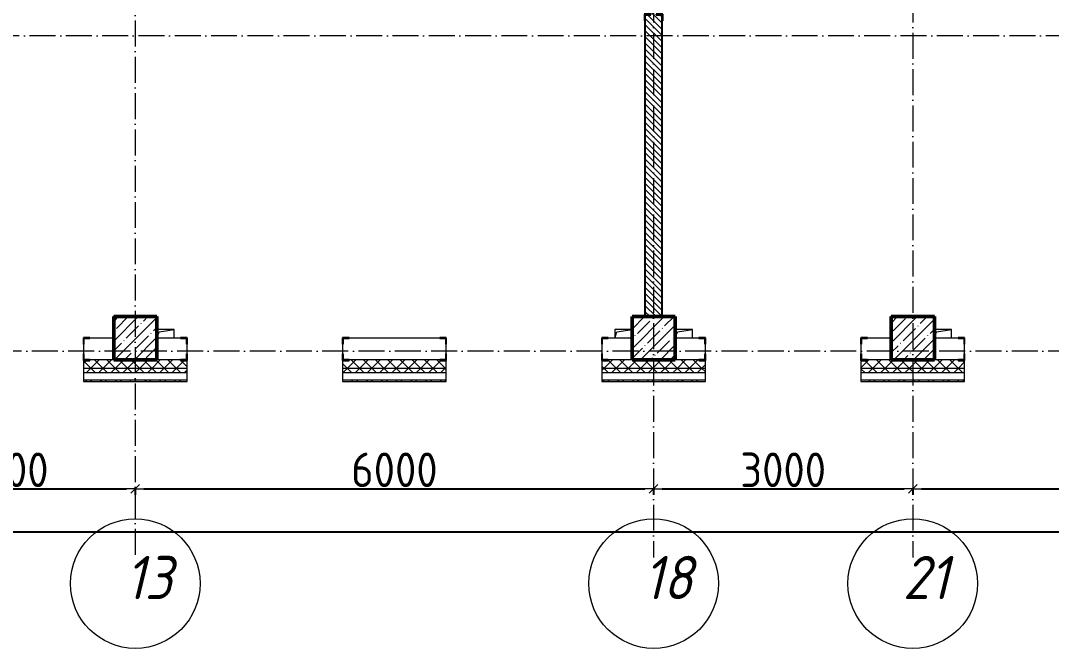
# Model space of a CAD drawing. Header units: millimetres. Extents: x -401725 to 250493, y 305116 to 802890.
# Drawn here: x 4031 to 15963, y 510858 to 518123 of the extents above; entities that cross this region are included whole.
import ezdxf

# ---------------------------------------------------------------- set-up
doc = ezdxf.new("R2010")
doc.units = ezdxf.units.MM
doc.linetypes.add('50_200_ШТРИХ_1Т_ш5_п1_п1_', pattern=[700, 500, -100, 0, -100])
for name, color, linetype, lineweight in [('A-____-____-DIMS', 7, 'Continuous', 9), ('A-GENM-____-MCUT', 7, 'Continuous', 25), ('A-GENM-____-OTLN', 7, 'Continuous', 9), ('A-GENM-____-OTLN-1', 7, 'Continuous', 25), ('A-WALL-____-MCUT', 7, 'Continuous', 13), ('A-WALL-____-MCUT-1', 7, 'Continuous', 9), ('A-WALL-____-PATT-1', 7, 'Continuous', 9), ('A-WALL-FNSH-MCUT-1', 7, 'Continuous', 9), ('S-COLS-____-MCUT', 7, 'Continuous', 50), ('S-COLS-____-OTLN', 7, 'Continuous', 9), ('S-GRID-____-IDEN', 7, 'Continuous', 9), ('S-GRID-____-OTLN-1', 7, '50_200_ШТРИХ_1Т_ш5_п1_п1_', 9)]:
    doc.layers.add(name, color=color, linetype=linetype, lineweight=lineweight)
doc.styles.add('ISOCPEUR_I_9', font='isocpeui.ttf', dxfattribs={"width": 0.9, "height": 250})
doc.styles.add('СПДС', font='isocpeur.ttf', dxfattribs={"width": 0.9})
doc.dimstyles.new('Размера А3', dxfattribs={"dimtxt": 200, "dimasz": 100, "dimexe": 70, "dimexo": 100, "dimgap": 20, "dimtad": 1, "dimdec": 0, "dimrnd": 10, "dimzin": 0, "dimdsep": 46, "dimtxsty": 'СПДС', "dimblk": 'ARROWHEAD_6', "dimcen": 1, "dimclrd": 256, "dimclre": 256, "dimclrt": 256, "dimazin": 0, "dimtfac": 1, "dimtdec": 0, "dimtmove": 2, "dimatfit": 3, "dimfxl": 1, "dimtolj": 1, "dimtzin": 0, "dimarcsym": 0})
pattern_1 = [(45, (-15591.66, 459015.94), (-70.71068, 70.71068), []), (135, (-15591.66, 459015.94), (-70.71068, -70.71068), [])]

# ---------------------------------------------------------------- blocks, each defined once
blk = doc.blocks.new('BSC_Колонна _Прямоугольная - 500х500-25642906-АР1_План отверстий 2 этажа в осях 1-64_Ю-ЯЯ')
at = {"layer": 'S-COLS-____-OTLN'}
h = blk.add_hatch(dxfattribs=at)
h.set_pattern_fill('FP_20', color=256, style=0, pattern_type=2)
h.set_pattern_definition([(45, (-26950, -55431.04), (-114.04925, 114.04925), []), (45, (-26835.95, -55431.04), (-114.04925, 114.04925), [201.613, -40.323, 3.353, -36.97])])
h.paths.add_polyline_path([(-250, -250), (250, -250), (250, 250), (-250, 250), (-250, 179)], flags=0)
at = {"layer": 'S-COLS-____-MCUT'}
for p, q in [((250, 250), (-250, 250)), ((-250, 250), (-250, -250)), ((250, -250), (250, 250)), ((-250, -250), (250, -250))]:
    blk.add_line(p, q, dxfattribs=at)
blk = doc.blocks.new('BSC_Колонна _Прямоугольная - 500х500-V47-АР1_План отверстий 2 этажа в осях 1-64_Ю-ЯЯ')
at = {"layer": 'S-COLS-____-OTLN'}
h = blk.add_hatch(dxfattribs=at)
h.set_pattern_fill('FP_57', color=256, style=0, pattern_type=2)
h.set_pattern_definition([(45, (-29950, -55431.04), (-114.04925, 114.04925), []), (45, (-29835.95, -55431.04), (-114.04925, 114.04925), [201.613, -40.323, 3.353, -36.97])])
h.paths.add_polyline_path([(-250, -250), (250, -250), (250, 250), (-250, 250)], flags=0)
at = {"layer": 'S-COLS-____-MCUT'}
for p, q in [((250, 250), (-250, 250)), ((-250, 250), (-250, -250)), ((250, -250), (250, 250)), ((-250, -250), (250, -250))]:
    blk.add_line(p, q, dxfattribs=at)
blk = doc.blocks.new('BSC_Колонна _Прямоугольная - 500х500-V49-АР1_План отверстий 2 этажа в осях 1-64_Ю-ЯЯ')
at = {"layer": 'S-COLS-____-OTLN'}
h = blk.add_hatch(dxfattribs=at)
h.set_pattern_fill('FP_59', color=256, style=0, pattern_type=2)
h.set_pattern_definition([(45, (-20950, -55431.04), (-114.04925, 114.04925), []), (45, (-20835.95, -55431.04), (-114.04925, 114.04925), [201.613, -40.323, 3.353, -36.97])])
h.paths.add_polyline_path([(-250, -250), (250, -250), (250, 250), (-250, 250)], flags=0)
at = {"layer": 'S-COLS-____-MCUT'}
for p, q in [((250, 250), (-250, 250)), ((-250, 250), (-250, -250)), ((250, -250), (250, 250)), ((-250, -250), (250, -250))]:
    blk.add_line(p, q, dxfattribs=at)
blk = doc.blocks.new('Фахверк_СКБ_Уголок - 250_2700-27497298-АР1_План отверстий 2 этажа в осях 1-64_Ю-ЯЯ')
at = {"layer": 'A-GENM-____-MCUT'}
for p, q in [((200, 181), (125, 181)), ((125, 181), (125, 106)), ((131, 106), (131, 175)), ((131, 175), (200, 175)), ((200, 175), (200, 181)), ((125, 106), (131, 106)), ((131, -6), (125, -6)), ((125, -6), (125, -81)), ((125, -81), (200, -81)), ((131, -75), (131, -6)), ((200, -75), (131, -75)), ((200, -81), (200, -75))]:
    blk.add_line(p, q, dxfattribs=at)
blk = doc.blocks.new('Фахверк_СКБ_Уголок - 200_3550-28267367-АР1_План отверстий 2 этажа в осях 1-64_Ю-ЯЯ')
at = {"layer": 'A-GENM-____-MCUT'}
for p, q in [((200, 156), (125, 156)), ((125, 156), (125, 81)), ((131, 81), (131, 150)), ((131, 150), (200, 150)), ((200, 150), (200, 156)), ((125, 81), (131, 81)), ((131, 19), (125, 19)), ((125, 19), (125, -56)), ((131, -50), (131, 19)), ((125, -56), (200, -56)), ((200, -50), (131, -50)), ((200, -56), (200, -50))]:
    blk.add_line(p, q, dxfattribs=at)
blk = doc.blocks.new('AR_Отверстие прямоугольное _в плите_ - AR_Отверстие прямоугольное _в плите_-V167-АР1_План отверстий 2 этажа в осях 1-64_Ю-ЯЯ')
at = {"layer": 'A-GENM-____-OTLN'}
for p, q in [((100, 50), (-100, 50)), ((-100, -50), (-75, 25)), ((-75, 25), (100, 50)), ((100, -50), (100, 50))]:
    blk.add_line(p, q, dxfattribs=at)
blk = doc.blocks.new('AR_Отверстие прямоугольное _в плите_ - AR_Отверстие прямоугольное _в плите_-V175-АР1_План отверстий 2 этажа в осях 1-64_Ю-ЯЯ')
at = {"layer": 'A-GENM-____-OTLN'}
for p, q in [((100, 50), (-100, 50)), ((-100, 50), (-100, -50)), ((-100, -50), (-75, 25)), ((-75, 25), (100, 50))]:
    blk.add_line(p, q, dxfattribs=at)
blk = doc.blocks.new('Ось сетки - Круг_Ø6_00__ISO-2_5_0_9K_-25732049-АР1_План отверстий 2 этажа в осях 1-64_Ю-ЯЯ')
at = {"layer": 'S-GRID-____-IDEN'}
blk.add_circle((0, 0), 3, dxfattribs=at)
blk = doc.blocks.new('ARROWHEAD_6')
at = {"color": 0, "linetype": 'Continuous'}
for p, q in [((0, 0), (-1, 0)), ((-0.5, -0.5), (0.5, 0.5))]:
    blk.add_line(p, q, dxfattribs=at)
blk = doc.blocks.new('*D4598')
at = {"layer": 'A-____-____-DIMS', "lineweight": -2, "transparency": 16777216}
for p, q in [((2358, 512710), (2358, 512634)), ((2458, 512704), (5258, 512704)), ((5358, 512710), (5358, 512634))]:
    blk.add_line(p, q, dxfattribs=at)
at = {"layer": 'Defpoints', "color": 0, "lineweight": 30, "transparency": 16777216}
for p in [(2358, 512810), (5358, 512810), (5358, 512704)]:
    blk.add_point(p, dxfattribs=at)
at = {"layer": 'A-____-____-DIMS', "lineweight": -2, "transparency": 16777216, "xscale": 100, "yscale": 100, "zscale": 100, "rotation": 180}
blk.add_blockref('ARROWHEAD_6', (2358, 512704), dxfattribs=at)
at = {"layer": 'A-____-____-DIMS', "lineweight": -2, "transparency": 16777216, "xscale": 100, "yscale": 100, "zscale": 100}
blk.add_blockref('ARROWHEAD_6', (5358, 512704), dxfattribs=at)
at = {"layer": 'A-____-____-DIMS', "transparency": 16777216, "insert": (3858, 512924), "char_height": 400, "width": 2.49, "attachment_point": 5, "style": 'СПДС'}
blk.add_mtext('\\A1;3000', dxfattribs=at)
blk = doc.blocks.new('*D4599')
at = {"layer": 'A-____-____-DIMS', "lineweight": -2, "transparency": 16777216}
for p, q in [((5358, 512710), (5358, 512634)), ((5458, 512704), (11258, 512704)), ((11358, 512710), (11358, 512634))]:
    blk.add_line(p, q, dxfattribs=at)
at = {"layer": 'Defpoints', "color": 0, "lineweight": 30, "transparency": 16777216}
for p in [(5358, 512810), (11358, 512810), (11358, 512704)]:
    blk.add_point(p, dxfattribs=at)
at = {"layer": 'A-____-____-DIMS', "lineweight": -2, "transparency": 16777216, "xscale": 100, "yscale": 100, "zscale": 100, "rotation": 180}
blk.add_blockref('ARROWHEAD_6', (5358, 512704), dxfattribs=at)
at = {"layer": 'A-____-____-DIMS', "lineweight": -2, "transparency": 16777216, "xscale": 100, "yscale": 100, "zscale": 100}
blk.add_blockref('ARROWHEAD_6', (11358, 512704), dxfattribs=at)
at = {"layer": 'A-____-____-DIMS', "transparency": 16777216, "insert": (8358, 512924), "char_height": 400, "width": 2.49, "attachment_point": 5, "style": 'СПДС'}
blk.add_mtext('\\A1;6000', dxfattribs=at)
blk = doc.blocks.new('*D4600')
at = {"layer": 'A-____-____-DIMS', "lineweight": -2, "transparency": 16777216}
for p, q in [((11358, 512710), (11358, 512634)), ((11458, 512704), (14258, 512704)), ((14358, 512710), (14358, 512634))]:
    blk.add_line(p, q, dxfattribs=at)
at = {"layer": 'Defpoints', "color": 0, "lineweight": 30, "transparency": 16777216}
for p in [(11358, 512810), (14358, 512810), (14358, 512704)]:
    blk.add_point(p, dxfattribs=at)
at = {"layer": 'A-____-____-DIMS', "lineweight": -2, "transparency": 16777216, "xscale": 100, "yscale": 100, "zscale": 100, "rotation": 180}
blk.add_blockref('ARROWHEAD_6', (11358, 512704), dxfattribs=at)
at = {"layer": 'A-____-____-DIMS', "lineweight": -2, "transparency": 16777216, "xscale": 100, "yscale": 100, "zscale": 100}
blk.add_blockref('ARROWHEAD_6', (14358, 512704), dxfattribs=at)
at = {"layer": 'A-____-____-DIMS', "transparency": 16777216, "insert": (12858, 512924), "char_height": 400, "width": 2.49, "attachment_point": 5, "style": 'СПДС'}
blk.add_mtext('\\A1;3000', dxfattribs=at)
blk = doc.blocks.new('*D4601')
at = {"layer": 'A-____-____-DIMS', "lineweight": -2, "transparency": 16777216}
for p, q in [((14358, 512710), (14358, 512634)), ((14458, 512704), (20258, 512704)), ((20358, 512710), (20358, 512634))]:
    blk.add_line(p, q, dxfattribs=at)
at = {"layer": 'Defpoints', "color": 0, "lineweight": 30, "transparency": 16777216}
for p in [(14358, 512810), (20358, 512810), (20358, 512704)]:
    blk.add_point(p, dxfattribs=at)
at = {"layer": 'A-____-____-DIMS', "lineweight": -2, "transparency": 16777216, "xscale": 100, "yscale": 100, "zscale": 100, "rotation": 180}
blk.add_blockref('ARROWHEAD_6', (14358, 512704), dxfattribs=at)
at = {"layer": 'A-____-____-DIMS', "lineweight": -2, "transparency": 16777216, "xscale": 100, "yscale": 100, "zscale": 100}
blk.add_blockref('ARROWHEAD_6', (20358, 512704), dxfattribs=at)
at = {"layer": 'A-____-____-DIMS', "transparency": 16777216, "insert": (17358, 512924), "char_height": 400, "width": 2.49, "attachment_point": 5, "style": 'СПДС'}
blk.add_mtext('\\A1;6000', dxfattribs=at)
blk = doc.blocks.new('*D4590')
at = {"layer": 'A-____-____-DIMS', "lineweight": -2, "transparency": 16777216}
for p, q in [((-17942, 512214), (-17942, 512138)), ((-17842, 512208), (55358, 512208)), ((55458, 512214), (55458, 512138))]:
    blk.add_line(p, q, dxfattribs=at)
at = {"layer": 'Defpoints', "color": 0, "lineweight": 30, "transparency": 16777216}
for p in [(-17942, 512314), (55458, 512314), (55458, 512208)]:
    blk.add_point(p, dxfattribs=at)
at = {"layer": 'A-____-____-DIMS', "lineweight": -2, "transparency": 16777216, "xscale": 100, "yscale": 100, "zscale": 100, "rotation": 180}
blk.add_blockref('ARROWHEAD_6', (-17942, 512208), dxfattribs=at)
at = {"layer": 'A-____-____-DIMS', "lineweight": -2, "transparency": 16777216, "xscale": 100, "yscale": 100, "zscale": 100}
blk.add_blockref('ARROWHEAD_6', (55458, 512208), dxfattribs=at)
at = {"layer": 'A-____-____-DIMS', "transparency": 16777216, "insert": (18758, 512428), "char_height": 400, "width": 3.19, "attachment_point": 5, "style": 'СПДС'}
blk.add_mtext('\\A1;73400', dxfattribs=at)
blk = doc.blocks.new('2этаж')
at = {"layer": 'S-GRID-____-OTLN-1', "color": 251, "ltscale": 0.6, "true_color": 0x636466}
for p, q in [((11358.3, 549908.8), (11358.3, 511907.5)), ((14358.3, 549908.8), (14358.3, 511907.5)), ((5358.3, 549630.9), (5358.3, 511907.5)), ((59888.4, 517947), (-20260.4, 517947)), ((88482.7, 514297), (-20260.4, 514297))]:
    blk.add_line(p, q, dxfattribs=at)
at = {"layer": 'S-GRID-____-IDEN', "xscale": 250, "yscale": 250, "zscale": 99.99999999999993, "rotation": 180}
for p in [(5358.3, 511607.5), (11358.3, 511607.5), (14358.3, 511607.5)]:
    blk.add_blockref('Ось сетки - Круг_Ø6_00__ISO-2_5_0_9K_-25732049-АР1_План отверстий 2 этажа в осях 1-64_Ю-ЯЯ', p, dxfattribs=at)
at = {"layer": 'S-GRID-____-IDEN', "char_height": 500, "width": 346.329, "attachment_point": 1, "style": 'ISOCPEUR_I_9'}
for s, insert in [('13', (5243.2, 511927.3)), ('18', (11243.2, 511927.3)), ('21', (14243.2, 511927.3))]:
    blk.add_mtext(s, dxfattribs=dict(at, insert=insert))
at = {"layer": 'A-____-____-DIMS'}
for base, p1, p2, picture, middle in [((5358.3, 512704.4), (2358.3, 512810.5), (5358.3, 512810.5), '*D4598', (3858.3, 512924.4)), ((11358.3, 512704.4), (5358.3, 512810.5), (11358.3, 512810.5), '*D4599', (8358.3, 512924.4)), ((14358.3, 512704.4), (11358.3, 512810.5), (14358.3, 512810.5), '*D4600', (12858.3, 512924.4)), ((20358.3, 512704.4), (14358.3, 512810.5), (20358.3, 512810.5), '*D4601', (17358.3, 512924.4)), ((55458.3, 512207.6), (-17941.7, 512313.7), (55458.3, 512313.7), '*D4590', (18758.3, 512427.6))]:
    dim = blk.add_linear_dim(base=base, p1=p1, p2=p2, dimstyle='Размера А3', override={"dimtxt": 400}, dxfattribs=at)
    dim.commit()
    dim.dimension.update_dxf_attribs({"geometry": picture, "text_midpoint": middle})

msp = doc.modelspace()

# ---------------------------------------------------------------- hatches: boundary and pattern name
at = {"layer": 'A-WALL-____-PATT-1'}
h = msp.add_hatch(dxfattribs=at)
h.set_pattern_fill('FP_6', color=256, style=0, pattern_type=2)
h.set_pattern_definition([(135, (-15591.663, 459015.94), (-35.35534, -35.35534), [])])
h.paths.add_polyline_path([(11258.3366, 514696.983), (11458.3366, 514696.983), (11458.3366, 518190.983), (11389.3366, 518190.983), (11389.3366, 518196.983), (11458.3366, 518196.983), (11458.3366, 521696.983), (11258.3366, 521696.983), (11258.3366, 518196.983), (11327.3366, 518196.983), (11327.3366, 518190.983), (11258.3366, 518190.983), (11258.3366, 516240.5328)], flags=0)
h = msp.add_hatch(dxfattribs=at)
h.set_pattern_fill('FP_1', color=256, style=0, pattern_type=2)
h.set_pattern_definition(pattern_1)
h.paths.add_polyline_path([(58628.1836, 514096.983), (58708.3366, 514096.983), (58708.3366, 514196.983), (52358.3366, 514196.983), (52358.3366, 514096.983), (55093.1822, 514096.983)], flags=0)
h.paths.add_polyline_path([(49408.3366, 514096.983), (51358.3366, 514096.983), (51358.3366, 514196.983), (49483.3366, 514196.983), (49483.3366, 514190.983), (49408.3366, 514190.983)], flags=0)
h.paths.add_polyline_path([(48408.3366, 514096.983), (48408.3366, 514190.983), (48333.3366, 514190.983), (48333.3366, 514196.983), (47383.3366, 514196.983), (47383.3366, 514190.983), (47308.3366, 514190.983), (47308.3366, 514096.983), (48023.1796, 514096.983)], flags=0)
h.paths.add_polyline_path([(44488.1782, 514096.983), (45508.3366, 514096.983), (45508.3366, 514190.983), (45433.3366, 514190.983), (45433.3366, 514196.983), (44383.3366, 514196.983), (44383.3366, 514190.983), (44308.3366, 514190.983), (44308.3366, 514096.983), (44383.3366, 514096.983)], flags=0)
h.paths.add_polyline_path([(42508.3366, 514096.983), (42508.3366, 514190.983), (42433.3366, 514190.983), (42433.3366, 514196.983), (41383.3366, 514196.983), (41383.3366, 514190.983), (41308.3366, 514190.983), (41308.3366, 514096.983), (41836.9272, 514096.983)], flags=0)
h.paths.add_polyline_path([(38743.8011, 514096.983), (39508.3366, 514096.983), (39508.3366, 514190.983), (39433.3366, 514190.983), (39433.3366, 514196.983), (38383.3366, 514196.983), (38383.3366, 514190.983), (38308.3366, 514190.983), (38308.3366, 514096.983), (38658.3366, 514096.983)], flags=0)
h.paths.add_polyline_path([(36433.3366, 514096.983), (36508.3366, 514096.983), (36508.3366, 514190.983), (36433.3366, 514190.983), (36433.3366, 514196.983), (35383.3366, 514196.983), (35383.3366, 514190.983), (35308.3366, 514190.983), (35308.3366, 514096.983), (35650.6749, 514096.983)], flags=0)
h.paths.add_polyline_path([(32308.3366, 514096.983), (33508.3366, 514096.983), (33508.3366, 514190.983), (33433.3366, 514190.983), (33433.3366, 514196.983), (32383.3366, 514196.983), (32383.3366, 514190.983), (32308.3366, 514190.983)], flags=0)
h.paths.add_polyline_path([(26883.3366, 514096.983), (26958.3366, 514096.983), (26958.3366, 514190.983), (26883.3366, 514190.983), (26883.3366, 514196.983), (25833.3366, 514196.983), (25833.3366, 514190.983), (25758.3366, 514190.983), (25758.3366, 514096.983), (26813.1715, 514096.983)], flags=0)
h.paths.add_polyline_path([(28833.3366, 514096.983), (30508.3366, 514096.983), (30508.3366, 514190.983), (30433.3366, 514190.983), (30433.3366, 514196.983), (28833.3366, 514196.983), (28833.3366, 514190.983), (28758.3366, 514190.983), (28758.3366, 514096.983)], flags=0)
h.paths.add_polyline_path([(23883.3366, 514096.983), (23958.3366, 514096.983), (23958.3366, 514190.983), (23883.3366, 514190.983), (23883.3366, 514196.983), (22833.3366, 514196.983), (22833.3366, 514190.983), (22758.3366, 514190.983), (22758.3366, 514096.983), (23608.3366, 514096.983)], flags=0)
h.paths.add_polyline_path([(20958.3366, 514096.983), (20958.3366, 514190.983), (20883.3366, 514190.983), (20883.3366, 514196.983), (19833.3366, 514196.983), (19833.3366, 514190.983), (19758.3366, 514190.983), (19758.3366, 514096.983), (20626.9192, 514096.983)], flags=0)
h.paths.add_polyline_path([(16758.3366, 514096.983), (17958.3366, 514096.983), (17958.3366, 514190.983), (17883.3366, 514190.983), (17883.3366, 514196.983), (16833.3366, 514196.983), (16833.3366, 514190.983), (16758.3366, 514190.983)], flags=0)
h.paths.add_polyline_path([(14958.3366, 514096.983), (14958.3366, 514190.983), (14883.3366, 514190.983), (14883.3366, 514196.983), (13833.3366, 514196.983), (13833.3366, 514190.983), (13758.3366, 514190.983), (13758.3366, 514096.983), (14883.3366, 514096.983)], flags=0)
h.paths.add_polyline_path([(11108.3366, 514096.983), (11958.3366, 514096.983), (11958.3366, 514190.983), (11883.3366, 514190.983), (11883.3366, 514196.983), (10833.3366, 514196.983), (10833.3366, 514190.983), (10758.3366, 514190.983), (10758.3366, 514096.983), (10905.6655, 514096.983)], flags=0)
h.paths.add_polyline_path([(8958.3366, 514096.983), (8958.3366, 514190.983), (8883.3366, 514190.983), (8883.3366, 514196.983), (7833.3366, 514196.983), (7833.3366, 514190.983), (7758.3366, 514190.983), (7758.3366, 514096.983), (8254.4145, 514096.983)], flags=0)
h.paths.add_polyline_path([(5958.3366, 514096.983), (5958.3366, 514190.983), (5883.3366, 514190.983), (5883.3366, 514196.983), (4833.3366, 514196.983), (4833.3366, 514190.983), (4758.3366, 514190.983), (4758.3366, 514096.983), (5883.3366, 514096.983)], flags=0)
h.paths.add_polyline_path([(2958.3366, 514096.983), (2958.3366, 514190.983), (2883.3366, 514190.983), (2883.3366, 514196.983), (1833.3366, 514196.983), (1833.3366, 514190.983), (1758.3366, 514190.983), (1758.3366, 514096.983), (2951.9125, 514096.983)], flags=0)
h.paths.add_polyline_path([(758.3366, 514096.983), (758.3366, 514190.983), (683.3366, 514190.983), (683.3366, 514196.983), (-9041.6634, 514196.983), (-9041.6634, 514096.983), (300.6615, 514096.983)], flags=0)
h.paths.add_polyline_path([(-10041.6634, 514096.983), (-10041.6634, 514196.983), (-18041.6634, 514196.983), (-18041.6634, 514096.983), (-12071.8431, 514096.983)], flags=0)
h = msp.add_hatch(dxfattribs=at)
h.set_pattern_fill('FP_1', color=256, style=0, pattern_type=2)
h.set_pattern_definition(pattern_1)
h.paths.add_polyline_path([(58708.3366, 514046.983), (58708.3366, 514096.983), (52358.3366, 514096.983), (52358.3366, 514046.983), (58628.1836, 514046.983)], flags=0)
h.paths.add_polyline_path([(51358.3366, 514046.983), (51358.3366, 514096.983), (49408.3366, 514096.983), (49408.3366, 514046.983), (49790.6802, 514046.983)], flags=0)
h.paths.add_polyline_path([(48408.3366, 514046.983), (48408.3366, 514096.983), (47308.3366, 514096.983), (47308.3366, 514046.983), (48023.1796, 514046.983)], flags=0)
h.paths.add_polyline_path([(45508.3366, 514046.983), (45508.3366, 514096.983), (44308.3366, 514096.983), (44308.3366, 514046.983), (44488.1782, 514046.983)], flags=0)
h.paths.add_polyline_path([(42508.3366, 514046.983), (42508.3366, 514096.983), (41308.3366, 514096.983), (41308.3366, 514046.983), (41836.9272, 514046.983)], flags=0)
h.paths.add_polyline_path([(39508.3366, 514046.983), (39508.3366, 514096.983), (38308.3366, 514096.983), (38308.3366, 514046.983), (39185.6762, 514046.983)], flags=0)
h.paths.add_polyline_path([(35308.3366, 514046.983), (36508.3366, 514046.983), (36508.3366, 514096.983), (35308.3366, 514096.983)], flags=0)
h.paths.add_polyline_path([(32999.4239, 514046.983), (33508.3366, 514046.983), (33508.3366, 514096.983), (32308.3366, 514096.983), (32308.3366, 514046.983)], flags=0)
h.paths.add_polyline_path([(28758.3366, 514046.983), (30508.3366, 514046.983), (30508.3366, 514096.983), (28758.3366, 514096.983)], flags=0)
h.paths.add_polyline_path([(25758.3366, 514046.983), (26958.3366, 514046.983), (26958.3366, 514096.983), (25758.3366, 514096.983)], flags=0)
h.paths.add_polyline_path([(23958.3366, 514046.983), (23958.3366, 514096.983), (22758.3366, 514096.983), (22758.3366, 514046.983), (23278.1702, 514046.983)], flags=0)
h.paths.add_polyline_path([(17958.3366, 514046.983), (17958.3366, 514096.983), (16758.3366, 514096.983), (16758.3366, 514046.983)], flags=0)
h.paths.add_polyline_path([(19758.3366, 514046.983), (20958.3366, 514046.983), (20958.3366, 514096.983), (19758.3366, 514096.983)], flags=0)
h.paths.add_polyline_path([(14958.3366, 514046.983), (14958.3366, 514096.983), (13758.3366, 514096.983), (13758.3366, 514046.983), (14440.6669, 514046.983)], flags=0)
h.paths.add_polyline_path([(11958.3366, 514046.983), (11958.3366, 514096.983), (10758.3366, 514096.983), (10758.3366, 514046.983), (11789.4159, 514046.983)], flags=0)
h.paths.add_polyline_path([(7758.3366, 514046.983), (8958.3366, 514046.983), (8958.3366, 514096.983), (7758.3366, 514096.983)], flags=0)
h.paths.add_polyline_path([(5958.3366, 514046.983), (5958.3366, 514096.983), (4758.3366, 514096.983), (4758.3366, 514046.983), (5603.1635, 514046.983)], flags=0)
h.paths.add_polyline_path([(2951.9125, 514046.983), (2958.3366, 514046.983), (2958.3366, 514096.983), (1758.3366, 514096.983), (1758.3366, 514046.983), (2068.1622, 514046.983)], flags=0)
h.paths.add_polyline_path([(758.3366, 514046.983), (758.3366, 514096.983), (-9041.6634, 514096.983), (-9041.6634, 514046.983), (300.6615, 514046.983)], flags=0)
h.paths.add_polyline_path([(-10041.6634, 514046.983), (-10041.6634, 514096.983), (-18141.6634, 514096.983), (-18141.6634, 514046.983), (-12071.8431, 514046.983)], flags=0)
h = msp.add_hatch(dxfattribs=at)
h.set_pattern_fill('FP_3', color=256, style=0, pattern_type=2)
h.set_pattern_definition([(45, (-15591.66, 459015.94), (-85.53659, 85.53659), []), (45, (-15534.64, 459015.94), (-85.53659, 85.53659), [])])
h.paths.add_polyline_path([(29623.3366, 513946.983), (29623.3366, 513966.983), (28758.3366, 513966.983), (28758.3366, 513946.983), (29464.4225, 513946.983)], flags=0)
h.paths.add_polyline_path([(26813.1715, 513946.983), (26958.3366, 513946.983), (26958.3366, 513966.983), (25758.3366, 513966.983), (25758.3366, 513946.983)], flags=0)
h.paths.add_polyline_path([(23278.1702, 513946.983), (23958.3366, 513946.983), (23958.3366, 513966.983), (22758.3366, 513966.983), (22758.3366, 513946.983)], flags=0)
h.paths.add_polyline_path([(20958.3366, 513946.983), (20958.3366, 513966.983), (19758.3366, 513966.983), (19758.3366, 513946.983), (20626.9192, 513946.983)], flags=0)
h.paths.add_polyline_path([(17958.3366, 513946.983), (17958.3366, 513966.983), (16758.3366, 513966.983), (16758.3366, 513946.983)], flags=0)
h.paths.add_polyline_path([(14958.3366, 513946.983), (14958.3366, 513966.983), (13758.3366, 513966.983), (13758.3366, 513946.983), (14440.6669, 513946.983)], flags=0)
h.paths.add_polyline_path([(11789.4159, 513946.983), (11958.3366, 513946.983), (11958.3366, 513966.983), (10758.3366, 513966.983), (10758.3366, 513946.983), (10905.6655, 513946.983)], flags=0)
h.paths.add_polyline_path([(8958.3366, 513946.983), (8958.3366, 513966.983), (7758.3366, 513966.983), (7758.3366, 513946.983), (8254.4145, 513946.983)], flags=0)
h.paths.add_polyline_path([(5603.1635, 513946.983), (5958.3366, 513946.983), (5958.3366, 513966.983), (4758.3366, 513966.983), (4758.3366, 513946.983)], flags=0)
h.paths.add_polyline_path([(1758.3366, 513946.983), (2958.3366, 513946.983), (2958.3366, 513966.983), (1758.3366, 513966.983)], flags=0)
h.paths.add_polyline_path([(758.3366, 513946.983), (758.3366, 513966.983), (-9041.6634, 513966.983), (-9041.6634, 513946.983), (300.6615, 513946.983)], flags=0)
h.paths.add_polyline_path([(-10041.6634, 513946.983), (-10041.6634, 513966.983), (-18271.6634, 513966.983), (-18271.6634, 513946.983), (-12071.8431, 513946.983)], flags=0)

# ---------------------------------------------------------------- linework, layer by layer
for points in [[(11258.3366, 521346.983), (11258.3366, 514696.983)], [(11458.3366, 514696.983), (11458.3366, 521296.983)], [(5108.3366, 514446.983), (5108.3366, 514696.983), (5608.3366, 514696.983), (5608.3366, 514446.983)], [(14108.3366, 514446.983), (14108.3366, 514696.983), (14608.3366, 514696.983), (14608.3366, 514446.983)]]:
    msp.add_lwpolyline(points)
at = {"layer": 'A-WALL-____-MCUT'}
for p, q in [((11258.3366, 518121.983), (11258.3366, 514696.983)), ((11458.3366, 514696.983), (11458.3366, 518121.983)), ((5108.3366, 514446.983), (4833.3366, 514446.983)), ((5883.3366, 514446.983), (5608.3366, 514446.983)), ((8883.3366, 514446.983), (7833.3366, 514446.983)), ((11108.3366, 514446.983), (10833.3366, 514446.983)), ((11883.3366, 514446.983), (11608.3366, 514446.983)), ((14108.3366, 514446.983), (13833.3366, 514446.983)), ((14883.3366, 514446.983), (14608.3366, 514446.983)), ((4758.3366, 514377.983), (4758.3366, 514265.983)), ((5958.3366, 514265.983), (5958.3366, 514377.983)), ((7758.3366, 514377.983), (7758.3366, 514265.983)), ((8958.3366, 514265.983), (8958.3366, 514377.983)), ((10758.3366, 514377.983), (10758.3366, 514265.983)), ((11958.3366, 514265.983), (11958.3366, 514377.983)), ((13758.3366, 514377.983), (13758.3366, 514265.983)), ((14958.3366, 514265.983), (14958.3366, 514377.983)), ((4758.3366, 514190.983), (4758.3366, 513966.983)), ((5958.3366, 513966.983), (5958.3366, 514190.983)), ((7758.3366, 514190.983), (7758.3366, 513966.983)), ((8958.3366, 513966.983), (8958.3366, 514190.983)), ((10758.3366, 514190.983), (10758.3366, 513966.983)), ((11958.3366, 513966.983), (11958.3366, 514190.983)), ((13758.3366, 514190.983), (13758.3366, 513966.983)), ((14958.3366, 513966.983), (14958.3366, 514190.983)), ((4758.3366, 513966.983), (5958.3366, 513966.983)), ((7758.3366, 513966.983), (8958.3366, 513966.983)), ((10758.3366, 513966.983), (11958.3366, 513966.983)), ((13758.3366, 513966.983), (14958.3366, 513966.983))]:
    msp.add_line(p, q, dxfattribs=at)
at = {"layer": 'A-WALL-____-MCUT-1'}
for p, q in [((5108.3366, 514196.983), (4833.3366, 514196.983)), ((5883.3366, 514196.983), (5608.3366, 514196.983)), ((8883.3366, 514196.983), (7833.3366, 514196.983)), ((11108.3366, 514196.983), (10833.3366, 514196.983)), ((11883.3366, 514196.983), (11608.3366, 514196.983)), ((14108.3366, 514196.983), (13833.3366, 514196.983)), ((14883.3366, 514196.983), (14608.3366, 514196.983)), ((5958.3366, 514096.983), (4758.3366, 514096.983)), ((5958.3366, 514046.983), (4758.3366, 514046.983)), ((8958.3366, 514096.983), (7758.3366, 514096.983)), ((8958.3366, 514046.983), (7758.3366, 514046.983)), ((11958.3366, 514096.983), (10758.3366, 514096.983)), ((11958.3366, 514046.983), (10758.3366, 514046.983)), ((14958.3366, 514096.983), (13758.3366, 514096.983)), ((14958.3366, 514046.983), (13758.3366, 514046.983))]:
    msp.add_line(p, q, dxfattribs=at)
at = {"layer": 'A-WALL-FNSH-MCUT-1'}
for p, q in [((4758.3366, 513966.983), (4758.3366, 513946.983)), ((4758.3366, 513946.983), (5958.3366, 513946.983)), ((5958.3366, 513946.983), (5958.3366, 513966.983)), ((7758.3366, 513966.983), (7758.3366, 513966.983)), ((7758.3366, 513966.983), (7758.3366, 513946.983)), ((7758.3366, 513946.983), (8958.3366, 513946.983)), ((8958.3366, 513946.983), (8958.3366, 513966.983)), ((10758.3366, 513966.983), (10758.3366, 513966.983)), ((10758.3366, 513966.983), (10758.3366, 513946.983)), ((10758.3366, 513946.983), (11958.3366, 513946.983)), ((11958.3366, 513946.983), (11958.3366, 513966.983)), ((13758.3366, 513966.983), (13758.3366, 513946.983)), ((13758.3366, 513946.983), (14958.3366, 513946.983)), ((14958.3366, 513946.983), (14958.3366, 513966.983))]:
    msp.add_line(p, q, dxfattribs=at)

# ---------------------------------------------------------------- block references
at = {"color": 18, "true_color": 0x000000}
msp.add_blockref('2этаж', (0, 0), dxfattribs=at)
at = {"layer": 'A-GENM-____-OTLN'}
for name, p in [('AR_Отверстие прямоугольное _в плите_ - AR_Отверстие прямоугольное _в плите_-V167-АР1_План отверстий 2 этажа в осях 1-64_Ю-ЯЯ', (5708.3366, 514496.983)), ('AR_Отверстие прямоугольное _в плите_ - AR_Отверстие прямоугольное _в плите_-V175-АР1_План отверстий 2 этажа в осях 1-64_Ю-ЯЯ', (11008.3366, 514496.983)), ('AR_Отверстие прямоугольное _в плите_ - AR_Отверстие прямоугольное _в плите_-V167-АР1_План отверстий 2 этажа в осях 1-64_Ю-ЯЯ', (11708.3366, 514496.983)), ('AR_Отверстие прямоугольное _в плите_ - AR_Отверстие прямоугольное _в плите_-V167-АР1_План отверстий 2 этажа в осях 1-64_Ю-ЯЯ', (14708.3366, 514496.983))]:
    msp.add_blockref(name, p, dxfattribs=at)
at = {"layer": 'A-GENM-____-OTLN-1'}
for name, p, rotation in [('Фахверк_СКБ_Уголок - 200_3550-28267367-АР1_План отверстий 2 этажа в осях 1-64_Ю-ЯЯ', (11308.3366, 518321.983), 269.9999999999999), ('Фахверк_СКБ_Уголок - 250_2700-27497298-АР1_План отверстий 2 этажа в осях 1-64_Ю-ЯЯ', (6083.3366, 514371.983), 180), ('Фахверк_СКБ_Уголок - 250_2700-27497298-АР1_План отверстий 2 этажа в осях 1-64_Ю-ЯЯ', (9083.3366, 514371.983), 180), ('Фахверк_СКБ_Уголок - 250_2700-27497298-АР1_План отверстий 2 этажа в осях 1-64_Ю-ЯЯ', (12083.3366, 514371.983), 180), ('Фахверк_СКБ_Уголок - 250_2700-27497298-АР1_План отверстий 2 этажа в осях 1-64_Ю-ЯЯ', (15083.3366, 514371.983), 180)]:
    msp.add_blockref(name, p, dxfattribs=dict(at, rotation=rotation))
for p in [(4633.3366, 514271.983), (7633.3366, 514271.983), (10633.3366, 514271.983), (13633.3366, 514271.983)]:
    msp.add_blockref('Фахверк_СКБ_Уголок - 250_2700-27497298-АР1_План отверстий 2 этажа в осях 1-64_Ю-ЯЯ', p, dxfattribs=at)
at = {"layer": 'S-COLS-____-OTLN'}
for name, p in [('BSC_Колонна _Прямоугольная - 500х500-V49-АР1_План отверстий 2 этажа в осях 1-64_Ю-ЯЯ', (5358.3366, 514446.983)), ('BSC_Колонна _Прямоугольная - 500х500-25642906-АР1_План отверстий 2 этажа в осях 1-64_Ю-ЯЯ', (11358.3366, 514446.983)), ('BSC_Колонна _Прямоугольная - 500х500-V47-АР1_План отверстий 2 этажа в осях 1-64_Ю-ЯЯ', (14358.3366, 514446.983))]:
    msp.add_blockref(name, p, dxfattribs=at)

doc.saveas('drawing.dxf')
